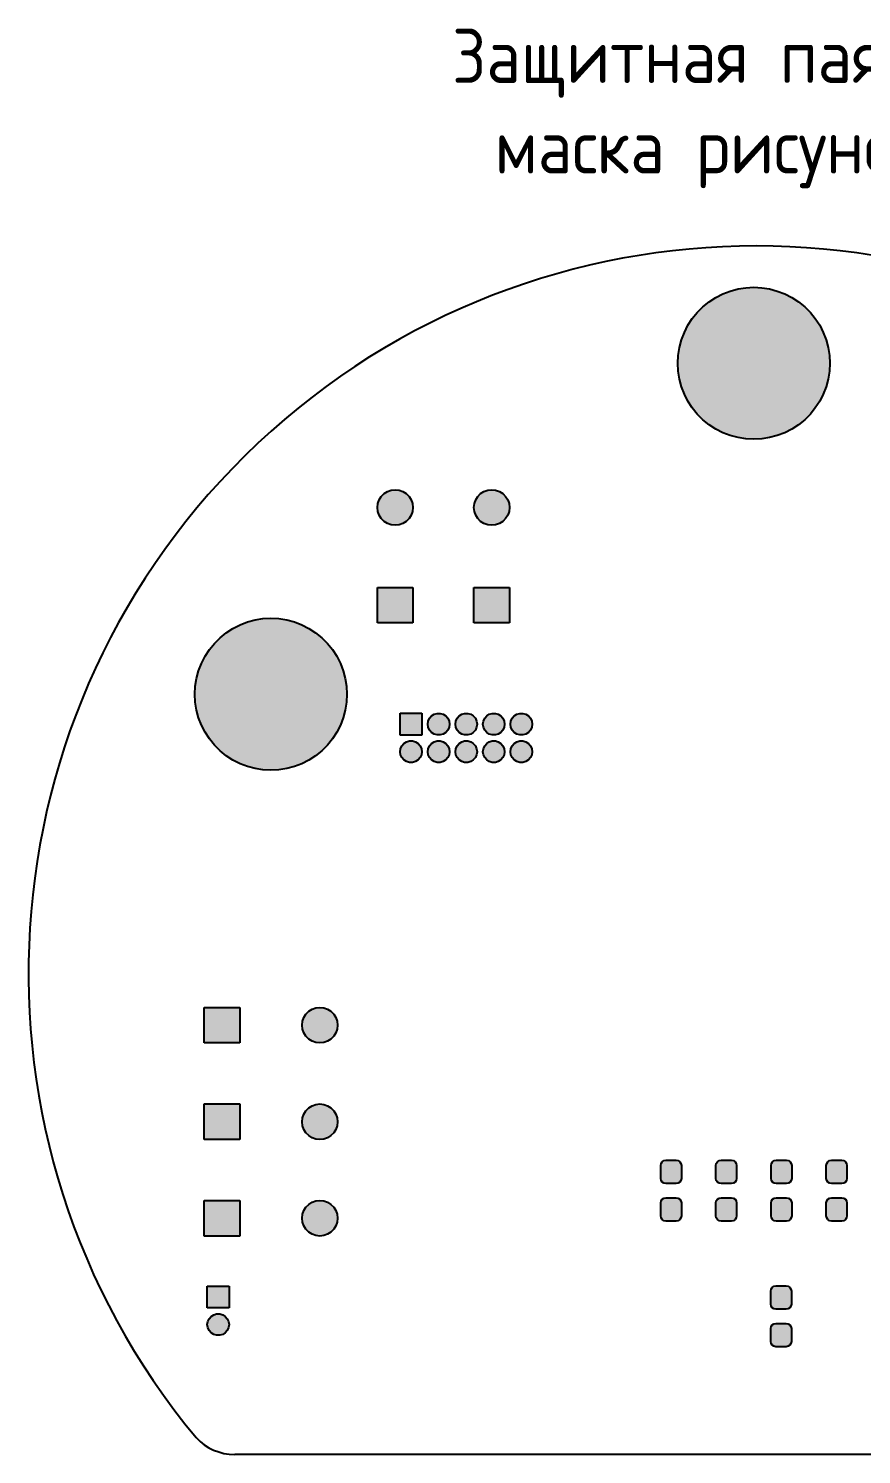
# Model space of a CAD drawing. Header units: inches. Extents: x 10 to 430, y -15 to 282.
# Drawn here: x 244.2 to 282.5, y 52.9 to 118.6 of the extents above; entities that cross this region are included whole.
import ezdxf

# ---------------------------------------------------------------- set-up
doc = ezdxf.new("R2010")
doc.units = ezdxf.units.IN
doc.header["$MEASUREMENT"] = 0
doc.layers.add('BLACK', color=7, linetype='Continuous')
doc.styles.add('СПДС', font='isocpeur.ttf', dxfattribs={"width": 0.9})

msp = doc.modelspace()

# ---------------------------------------------------------------- hatches: boundary and pattern name
h = msp.add_hatch(color=256)
h.dxf.hatch_style = 1
h.paths.add_polyline_path([(253.391, 58.781), (253.411, 58.922), (253.391, 59.063), (253.332, 59.192), (253.239, 59.3), (253.119, 59.377), (252.982, 59.417), (252.84, 59.417), (252.704, 59.377), (252.584, 59.3), (252.491, 59.192), (252.432, 59.063), (252.411, 58.922), (252.432, 58.781), (252.491, 58.652), (252.584, 58.544), (252.704, 58.467), (252.84, 58.427), (252.982, 58.427), (253.119, 58.467), (253.239, 58.544), (253.332, 58.652)])
h.paths.add_polyline_path([(253.411, 60.692), (252.411, 60.692), (252.411, 59.692), (253.411, 59.692)])
h.paths.add_polyline_path([(253.907, 64.635), (252.272, 64.635), (252.272, 63), (253.907, 63)])
h.paths.add_polyline_path([(253.907, 69.08), (252.272, 69.08), (252.272, 67.445), (253.907, 67.445)])
h.paths.add_polyline_path([(253.907, 73.525), (252.272, 73.525), (252.272, 71.89), (253.907, 71.89)])
h.paths.add_polyline_path([(258.387, 72.526), (258.407, 72.708), (258.387, 72.89), (258.326, 73.062), (258.229, 73.217), (258.099, 73.347), (257.944, 73.444), (257.771, 73.505), (257.59, 73.525), (257.408, 73.505), (257.235, 73.444), (257.08, 73.347), (256.95, 73.217), (256.853, 73.062), (256.793, 72.89), (256.772, 72.708), (256.793, 72.526), (256.853, 72.353), (256.95, 72.198), (257.08, 72.069), (257.235, 71.971), (257.408, 71.911), (257.59, 71.89), (257.771, 71.911), (257.944, 71.971), (258.099, 72.069), (258.229, 72.198), (258.326, 72.353)])
h.paths.add_polyline_path([(258.326, 68.617), (258.229, 68.772), (258.099, 68.902), (257.944, 68.999), (257.771, 69.06), (257.59, 69.08), (257.408, 69.06), (257.235, 68.999), (257.08, 68.902), (256.95, 68.772), (256.853, 68.617), (256.793, 68.445), (256.772, 68.263), (256.793, 68.081), (256.853, 67.908), (256.95, 67.753), (257.08, 67.624), (257.235, 67.526), (257.408, 67.466), (257.59, 67.445), (257.771, 67.466), (257.944, 67.526), (258.099, 67.624), (258.229, 67.753), (258.326, 67.908), (258.387, 68.081), (258.407, 68.263), (258.387, 68.445)])
h.paths.add_polyline_path([(258.387, 63.636), (258.407, 63.818), (258.387, 64), (258.326, 64.172), (258.229, 64.327), (258.099, 64.457), (257.944, 64.554), (257.771, 64.615), (257.59, 64.635), (257.408, 64.615), (257.235, 64.554), (257.08, 64.457), (256.95, 64.327), (256.853, 64.172), (256.793, 64), (256.772, 63.818), (256.793, 63.636), (256.853, 63.463), (256.95, 63.308), (257.08, 63.179), (257.235, 63.081), (257.408, 63.021), (257.59, 63), (257.771, 63.021), (257.944, 63.081), (258.099, 63.179), (258.229, 63.308), (258.326, 63.463)])
h.paths.add_polyline_path([(274.23, 66.25), (274.211, 66.341), (274.16, 66.418), (274.083, 66.47), (273.992, 66.488), (273.517, 66.488), (273.426, 66.47), (273.349, 66.418), (273.298, 66.341), (273.28, 66.25), (273.28, 65.65), (273.298, 65.559), (273.349, 65.482), (273.426, 65.431), (273.517, 65.413), (273.992, 65.413), (274.083, 65.431), (274.16, 65.482), (274.211, 65.559), (274.23, 65.65)])
h.paths.add_polyline_path([(274.23, 64.525), (274.211, 64.616), (274.16, 64.693), (274.083, 64.745), (273.992, 64.763), (273.517, 64.763), (273.426, 64.745), (273.349, 64.693), (273.298, 64.616), (273.28, 64.525), (273.28, 63.925), (273.298, 63.834), (273.349, 63.757), (273.426, 63.706), (273.517, 63.688), (273.992, 63.688), (274.083, 63.706), (274.16, 63.757), (274.211, 63.834), (274.23, 63.925)])
h.paths.add_polyline_path([(276.77, 64.525), (276.751, 64.616), (276.7, 64.693), (276.623, 64.745), (276.532, 64.763), (276.057, 64.763), (275.966, 64.745), (275.889, 64.693), (275.838, 64.616), (275.82, 64.525), (275.82, 63.925), (275.838, 63.834), (275.889, 63.757), (275.966, 63.706), (276.057, 63.688), (276.532, 63.688), (276.623, 63.706), (276.7, 63.757), (276.751, 63.834), (276.77, 63.925)])
h.paths.add_polyline_path([(276.77, 66.25), (276.751, 66.341), (276.7, 66.418), (276.623, 66.47), (276.532, 66.488), (276.057, 66.488), (275.966, 66.47), (275.889, 66.418), (275.838, 66.341), (275.82, 66.25), (275.82, 65.65), (275.838, 65.559), (275.889, 65.482), (275.966, 65.431), (276.057, 65.413), (276.532, 65.413), (276.623, 65.431), (276.7, 65.482), (276.751, 65.559), (276.77, 65.65)])
h.paths.add_polyline_path([(279.31, 66.25), (279.291, 66.341), (279.24, 66.418), (279.163, 66.47), (279.072, 66.488), (278.597, 66.488), (278.506, 66.47), (278.429, 66.418), (278.378, 66.341), (278.36, 66.25), (278.36, 65.65), (278.378, 65.559), (278.429, 65.482), (278.506, 65.431), (278.597, 65.413), (279.072, 65.413), (279.163, 65.431), (279.24, 65.482), (279.291, 65.559), (279.31, 65.65)])
h.paths.add_polyline_path([(279.31, 64.525), (279.291, 64.616), (279.24, 64.693), (279.163, 64.745), (279.072, 64.763), (278.597, 64.763), (278.506, 64.745), (278.429, 64.693), (278.378, 64.616), (278.36, 64.525), (278.36, 63.925), (278.378, 63.834), (278.429, 63.757), (278.506, 63.706), (278.597, 63.688), (279.072, 63.688), (279.163, 63.706), (279.24, 63.757), (279.291, 63.834), (279.31, 63.925)])
h.paths.add_polyline_path([(281.85, 64.525), (281.831, 64.616), (281.78, 64.693), (281.703, 64.745), (281.612, 64.763), (281.137, 64.763), (281.046, 64.745), (280.969, 64.693), (280.918, 64.616), (280.9, 64.525), (280.9, 63.925), (280.918, 63.834), (280.969, 63.757), (281.046, 63.706), (281.137, 63.688), (281.612, 63.688), (281.703, 63.706), (281.78, 63.757), (281.831, 63.834), (281.85, 63.925)])
h.paths.add_polyline_path([(281.85, 66.25), (281.831, 66.341), (281.78, 66.418), (281.703, 66.47), (281.612, 66.488), (281.137, 66.488), (281.046, 66.47), (280.969, 66.418), (280.918, 66.341), (280.9, 66.25), (280.9, 65.65), (280.918, 65.559), (280.969, 65.482), (281.046, 65.431), (281.137, 65.413), (281.612, 65.413), (281.703, 65.431), (281.78, 65.482), (281.831, 65.559), (281.85, 65.65)])
h.paths.add_polyline_path([(279.294, 60.465), (279.276, 60.556), (279.225, 60.633), (279.148, 60.685), (279.057, 60.703), (278.582, 60.703), (278.491, 60.685), (278.414, 60.633), (278.362, 60.556), (278.344, 60.465), (278.344, 59.865), (278.362, 59.775), (278.414, 59.698), (278.491, 59.646), (278.582, 59.628), (279.057, 59.628), (279.148, 59.646), (279.225, 59.698), (279.276, 59.775), (279.294, 59.865)])
h.paths.add_polyline_path([(279.294, 58.74), (279.276, 58.831), (279.225, 58.908), (279.148, 58.96), (279.057, 58.978), (278.582, 58.978), (278.491, 58.96), (278.414, 58.908), (278.362, 58.831), (278.344, 58.74), (278.344, 58.14), (278.362, 58.05), (278.414, 57.973), (278.491, 57.921), (278.582, 57.903), (279.057, 57.903), (279.148, 57.921), (279.225, 57.973), (279.276, 58.05), (279.294, 58.14)])
h.paths.add_polyline_path([(289.845, 55.563), (289.826, 55.739), (289.771, 55.908), (289.682, 56.062), (289.563, 56.194), (289.42, 56.299), (289.257, 56.371), (289.083, 56.408), (288.906, 56.408), (288.732, 56.371), (288.57, 56.299), (288.426, 56.194), (288.307, 56.062), (288.218, 55.908), (288.163, 55.739), (288.145, 55.563), (288.163, 55.386), (288.218, 55.217), (288.307, 55.063), (288.426, 54.931), (288.57, 54.827), (288.732, 54.754), (288.906, 54.717), (289.083, 54.717), (289.257, 54.754), (289.42, 54.827), (289.563, 54.931), (289.682, 55.063), (289.771, 55.217), (289.826, 55.386)])
h.paths.add_polyline_path([(292.385, 55.563), (292.366, 55.739), (292.311, 55.908), (292.222, 56.062), (292.103, 56.194), (291.96, 56.299), (291.797, 56.371), (291.623, 56.408), (291.446, 56.408), (291.272, 56.371), (291.11, 56.299), (290.966, 56.194), (290.847, 56.062), (290.758, 55.908), (290.703, 55.739), (290.685, 55.563), (290.703, 55.386), (290.758, 55.217), (290.847, 55.063), (290.966, 54.931), (291.11, 54.827), (291.272, 54.754), (291.446, 54.717), (291.623, 54.717), (291.797, 54.754), (291.96, 54.827), (292.103, 54.931), (292.222, 55.063), (292.311, 55.217), (292.366, 55.386)])
h.paths.add_polyline_path([(294.925, 56.413), (293.225, 56.413), (293.225, 54.713), (294.925, 54.713)])
h.paths.add_polyline_path([(298.337, 63.636), (298.357, 63.818), (298.337, 64), (298.276, 64.172), (298.179, 64.327), (298.049, 64.457), (297.894, 64.554), (297.721, 64.615), (297.54, 64.635), (297.358, 64.615), (297.185, 64.554), (297.03, 64.457), (296.9, 64.327), (296.803, 64.172), (296.743, 64), (296.722, 63.818), (296.743, 63.636), (296.803, 63.463), (296.9, 63.308), (297.03, 63.179), (297.185, 63.081), (297.358, 63.021), (297.54, 63), (297.721, 63.021), (297.894, 63.081), (298.049, 63.179), (298.179, 63.308), (298.276, 63.463)])
h.paths.add_polyline_path([(302.857, 64.635), (301.222, 64.635), (301.222, 63), (302.857, 63)])
h.paths.add_polyline_path([(303.084, 60.692), (302.084, 60.692), (302.084, 59.692), (303.084, 59.692)])
h.paths.add_polyline_path([(303.084, 58.922), (303.064, 59.063), (303.005, 59.192), (302.912, 59.3), (302.792, 59.377), (302.655, 59.417), (302.513, 59.417), (302.377, 59.377), (302.257, 59.3), (302.164, 59.192), (302.105, 59.063), (302.084, 58.922), (302.105, 58.781), (302.164, 58.652), (302.257, 58.544), (302.377, 58.467), (302.513, 58.427), (302.655, 58.427), (302.792, 58.467), (302.912, 58.544), (303.005, 58.652), (303.064, 58.781)])
h.paths.add_polyline_path([(302.857, 69.08), (301.222, 69.08), (301.222, 67.445), (302.857, 67.445)])
h.paths.add_polyline_path([(298.357, 68.263), (298.337, 68.445), (298.276, 68.617), (298.179, 68.772), (298.049, 68.902), (297.894, 68.999), (297.721, 69.06), (297.54, 69.08), (297.358, 69.06), (297.185, 68.999), (297.03, 68.902), (296.9, 68.772), (296.803, 68.617), (296.743, 68.445), (296.722, 68.263), (296.743, 68.081), (296.803, 67.908), (296.9, 67.753), (297.03, 67.624), (297.185, 67.526), (297.358, 67.466), (297.54, 67.445), (297.721, 67.466), (297.894, 67.526), (298.049, 67.624), (298.179, 67.753), (298.276, 67.908), (298.337, 68.081)])
h.paths.add_polyline_path([(298.276, 73.062), (298.179, 73.217), (298.049, 73.347), (297.894, 73.444), (297.721, 73.505), (297.54, 73.525), (297.358, 73.505), (297.185, 73.444), (297.03, 73.347), (296.9, 73.217), (296.803, 73.062), (296.743, 72.89), (296.722, 72.708), (296.743, 72.526), (296.803, 72.353), (296.9, 72.198), (297.03, 72.069), (297.185, 71.971), (297.358, 71.911), (297.54, 71.89), (297.721, 71.911), (297.894, 71.971), (298.049, 72.069), (298.179, 72.198), (298.276, 72.353), (298.337, 72.526), (298.357, 72.708), (298.337, 72.89)])
h.paths.add_polyline_path([(302.857, 73.525), (301.222, 73.525), (301.222, 71.89), (302.857, 71.89)])
h.paths.add_polyline_path([(303.118, 89.029), (302.987, 89.371), (302.821, 89.698), (302.621, 90.005), (302.391, 90.29), (302.131, 90.549), (301.847, 90.779), (301.54, 90.979), (301.213, 91.145), (300.871, 91.276), (300.517, 91.371), (300.155, 91.429), (299.79, 91.448), (299.424, 91.429), (299.062, 91.371), (298.708, 91.276), (298.366, 91.145), (298.04, 90.979), (297.732, 90.779), (297.448, 90.549), (297.189, 90.29), (296.958, 90.005), (296.758, 89.698), (296.592, 89.371), (296.461, 89.029), (296.366, 88.675), (296.309, 88.314), (296.29, 87.948), (296.309, 87.582), (296.366, 87.22), (296.461, 86.866), (296.592, 86.524), (296.758, 86.198), (296.958, 85.89), (297.189, 85.606), (297.448, 85.347), (297.732, 85.116), (298.04, 84.917), (298.366, 84.75), (298.708, 84.619), (299.062, 84.524), (299.424, 84.467), (299.79, 84.448), (300.155, 84.467), (300.517, 84.524), (300.871, 84.619), (301.213, 84.75), (301.54, 84.917), (301.847, 85.116), (302.131, 85.347), (302.391, 85.606), (302.621, 85.89), (302.821, 86.198), (302.987, 86.524), (303.118, 86.866), (303.213, 87.22), (303.27, 87.582), (303.29, 87.948), (303.27, 88.314), (303.213, 88.675)])
h.paths.add_polyline_path([(294.892, 92.865), (293.257, 92.865), (293.257, 91.23), (294.892, 91.23)])
h.paths.add_polyline_path([(290.447, 92.865), (288.812, 92.865), (288.812, 91.23), (290.447, 91.23)])
h.paths.add_polyline_path([(290.427, 96.366), (290.447, 96.548), (290.427, 96.73), (290.366, 96.902), (290.269, 97.057), (290.139, 97.187), (289.984, 97.284), (289.811, 97.345), (289.63, 97.365), (289.448, 97.345), (289.275, 97.284), (289.12, 97.187), (288.99, 97.057), (288.893, 96.902), (288.833, 96.73), (288.812, 96.548), (288.833, 96.366), (288.893, 96.193), (288.99, 96.038), (289.12, 95.909), (289.275, 95.811), (289.448, 95.751), (289.63, 95.73), (289.811, 95.751), (289.984, 95.811), (290.139, 95.909), (290.269, 96.038), (290.366, 96.193)])
h.paths.add_polyline_path([(294.892, 96.548), (294.872, 96.73), (294.811, 96.902), (294.714, 97.057), (294.584, 97.187), (294.429, 97.284), (294.256, 97.345), (294.075, 97.365), (293.893, 97.345), (293.72, 97.284), (293.565, 97.187), (293.435, 97.057), (293.338, 96.902), (293.278, 96.73), (293.257, 96.548), (293.278, 96.366), (293.338, 96.193), (293.435, 96.038), (293.565, 95.909), (293.72, 95.811), (293.893, 95.751), (294.075, 95.73), (294.256, 95.751), (294.429, 95.811), (294.584, 95.909), (294.714, 96.038), (294.811, 96.193), (294.872, 96.366)])
h.paths.add_polyline_path([(280.893, 102.106), (280.988, 102.46), (281.045, 102.822), (281.065, 103.188), (281.045, 103.554), (280.988, 103.915), (280.893, 104.269), (280.762, 104.611), (280.596, 104.938), (280.396, 105.245), (280.166, 105.53), (279.906, 105.789), (279.622, 106.019), (279.315, 106.219), (278.988, 106.385), (278.646, 106.516), (278.292, 106.611), (277.93, 106.669), (277.565, 106.688), (277.199, 106.669), (276.837, 106.611), (276.483, 106.516), (276.141, 106.385), (275.815, 106.219), (275.507, 106.019), (275.223, 105.789), (274.964, 105.53), (274.733, 105.245), (274.533, 104.938), (274.367, 104.611), (274.236, 104.269), (274.141, 103.915), (274.084, 103.554), (274.065, 103.188), (274.084, 102.822), (274.141, 102.46), (274.236, 102.106), (274.367, 101.764), (274.533, 101.438), (274.733, 101.13), (274.964, 100.846), (275.223, 100.587), (275.507, 100.356), (275.815, 100.157), (276.141, 99.99), (276.483, 99.859), (276.837, 99.764), (277.199, 99.707), (277.565, 99.688), (277.93, 99.707), (278.292, 99.764), (278.646, 99.859), (278.988, 99.99), (279.315, 100.157), (279.622, 100.356), (279.906, 100.587), (280.166, 100.846), (280.396, 101.13), (280.596, 101.438), (280.762, 101.764)])
h.paths.add_polyline_path([(266.297, 96.73), (266.236, 96.902), (266.139, 97.057), (266.009, 97.187), (265.854, 97.284), (265.681, 97.345), (265.5, 97.365), (265.318, 97.345), (265.145, 97.284), (264.99, 97.187), (264.86, 97.057), (264.763, 96.902), (264.703, 96.73), (264.682, 96.548), (264.703, 96.366), (264.763, 96.193), (264.86, 96.038), (264.99, 95.909), (265.145, 95.811), (265.318, 95.751), (265.5, 95.73), (265.681, 95.751), (265.854, 95.811), (266.009, 95.909), (266.139, 96.038), (266.236, 96.193), (266.297, 96.366), (266.317, 96.548)])
h.paths.add_polyline_path([(261.852, 96.73), (261.791, 96.902), (261.694, 97.057), (261.564, 97.187), (261.409, 97.284), (261.236, 97.345), (261.055, 97.365), (260.873, 97.345), (260.7, 97.284), (260.545, 97.187), (260.415, 97.057), (260.318, 96.902), (260.258, 96.73), (260.237, 96.548), (260.258, 96.366), (260.318, 96.193), (260.415, 96.038), (260.545, 95.909), (260.7, 95.811), (260.873, 95.751), (261.055, 95.73), (261.236, 95.751), (261.409, 95.811), (261.564, 95.909), (261.694, 96.038), (261.791, 96.193), (261.852, 96.366), (261.872, 96.548)])
h.paths.add_polyline_path([(261.872, 92.865), (260.237, 92.865), (260.237, 91.23), (261.872, 91.23)])
h.paths.add_polyline_path([(266.317, 92.865), (264.682, 92.865), (264.682, 91.23), (266.317, 91.23)])
h.paths.add_polyline_path([(258.84, 87.948), (258.82, 88.314), (258.763, 88.675), (258.668, 89.029), (258.537, 89.371), (258.371, 89.698), (258.171, 90.005), (257.941, 90.29), (257.681, 90.549), (257.397, 90.779), (257.09, 90.979), (256.763, 91.145), (256.421, 91.276), (256.067, 91.371), (255.705, 91.429), (255.34, 91.448), (254.974, 91.429), (254.612, 91.371), (254.258, 91.276), (253.916, 91.145), (253.59, 90.979), (253.282, 90.779), (252.998, 90.549), (252.739, 90.29), (252.508, 90.005), (252.308, 89.698), (252.142, 89.371), (252.011, 89.029), (251.916, 88.675), (251.859, 88.314), (251.84, 87.948), (251.859, 87.582), (251.916, 87.22), (252.011, 86.866), (252.142, 86.524), (252.308, 86.198), (252.508, 85.89), (252.739, 85.606), (252.998, 85.347), (253.282, 85.116), (253.59, 84.917), (253.916, 84.75), (254.258, 84.619), (254.612, 84.524), (254.974, 84.467), (255.34, 84.448), (255.705, 84.467), (256.067, 84.524), (256.421, 84.619), (256.763, 84.75), (257.09, 84.917), (257.397, 85.116), (257.681, 85.347), (257.941, 85.606), (258.171, 85.89), (258.371, 86.198), (258.537, 86.524), (258.668, 86.866), (258.763, 87.22), (258.82, 87.582)])
h.paths.add_polyline_path([(262.287, 87.071), (261.287, 87.071), (261.287, 86.071), (262.287, 86.071)])
h.paths.add_polyline_path([(263.557, 86.571), (263.537, 86.712), (263.478, 86.841), (263.385, 86.949), (263.265, 87.026), (263.128, 87.066), (262.986, 87.066), (262.85, 87.026), (262.73, 86.949), (262.637, 86.841), (262.578, 86.712), (262.557, 86.571), (262.578, 86.43), (262.637, 86.301), (262.73, 86.193), (262.85, 86.116), (262.986, 86.076), (263.128, 86.076), (263.265, 86.116), (263.385, 86.193), (263.478, 86.301), (263.537, 86.43)])
h.paths.add_polyline_path([(264.807, 86.712), (264.748, 86.841), (264.655, 86.949), (264.535, 87.026), (264.398, 87.066), (264.256, 87.066), (264.12, 87.026), (264, 86.949), (263.907, 86.841), (263.848, 86.712), (263.827, 86.571), (263.848, 86.43), (263.907, 86.301), (264, 86.193), (264.12, 86.116), (264.256, 86.076), (264.398, 86.076), (264.535, 86.116), (264.655, 86.193), (264.748, 86.301), (264.807, 86.43), (264.827, 86.571)])
h.paths.add_polyline_path([(266.097, 86.571), (266.077, 86.712), (266.018, 86.841), (265.925, 86.949), (265.805, 87.026), (265.668, 87.066), (265.526, 87.066), (265.39, 87.026), (265.27, 86.949), (265.177, 86.841), (265.118, 86.712), (265.097, 86.571), (265.118, 86.43), (265.177, 86.301), (265.27, 86.193), (265.39, 86.116), (265.526, 86.076), (265.668, 86.076), (265.805, 86.116), (265.925, 86.193), (266.018, 86.301), (266.077, 86.43)])
h.paths.add_polyline_path([(267.367, 86.571), (267.347, 86.712), (267.288, 86.841), (267.195, 86.949), (267.075, 87.026), (266.938, 87.066), (266.796, 87.066), (266.66, 87.026), (266.54, 86.949), (266.447, 86.841), (266.388, 86.712), (266.367, 86.571), (266.388, 86.43), (266.447, 86.301), (266.54, 86.193), (266.66, 86.116), (266.796, 86.076), (266.938, 86.076), (267.075, 86.116), (267.195, 86.193), (267.288, 86.301), (267.347, 86.43)])
h.paths.add_polyline_path([(267.288, 85.571), (267.195, 85.679), (267.075, 85.756), (266.938, 85.796), (266.796, 85.796), (266.66, 85.756), (266.54, 85.679), (266.447, 85.571), (266.388, 85.442), (266.367, 85.301), (266.388, 85.16), (266.447, 85.031), (266.54, 84.923), (266.66, 84.846), (266.796, 84.806), (266.938, 84.806), (267.075, 84.846), (267.195, 84.923), (267.288, 85.031), (267.347, 85.16), (267.367, 85.301), (267.347, 85.442)])
h.paths.add_polyline_path([(266.077, 85.442), (266.018, 85.571), (265.925, 85.679), (265.805, 85.756), (265.668, 85.796), (265.526, 85.796), (265.39, 85.756), (265.27, 85.679), (265.177, 85.571), (265.118, 85.442), (265.097, 85.301), (265.118, 85.16), (265.177, 85.031), (265.27, 84.923), (265.39, 84.846), (265.526, 84.806), (265.668, 84.806), (265.805, 84.846), (265.925, 84.923), (266.018, 85.031), (266.077, 85.16), (266.097, 85.301)])
h.paths.add_polyline_path([(264.827, 85.301), (264.807, 85.442), (264.748, 85.571), (264.655, 85.679), (264.535, 85.756), (264.398, 85.796), (264.256, 85.796), (264.12, 85.756), (264, 85.679), (263.907, 85.571), (263.848, 85.442), (263.827, 85.301), (263.848, 85.16), (263.907, 85.031), (264, 84.923), (264.12, 84.846), (264.256, 84.806), (264.398, 84.806), (264.535, 84.846), (264.655, 84.923), (264.748, 85.031), (264.807, 85.16)])
h.paths.add_polyline_path([(263.537, 85.442), (263.478, 85.571), (263.385, 85.679), (263.265, 85.756), (263.128, 85.796), (262.986, 85.796), (262.85, 85.756), (262.73, 85.679), (262.637, 85.571), (262.578, 85.442), (262.557, 85.301), (262.578, 85.16), (262.637, 85.031), (262.73, 84.923), (262.85, 84.846), (262.986, 84.806), (263.128, 84.806), (263.265, 84.846), (263.385, 84.923), (263.478, 85.031), (263.537, 85.16), (263.557, 85.301)])
h.paths.add_polyline_path([(262.287, 85.301), (262.267, 85.442), (262.208, 85.571), (262.115, 85.679), (261.995, 85.756), (261.858, 85.796), (261.716, 85.796), (261.58, 85.756), (261.46, 85.679), (261.367, 85.571), (261.308, 85.442), (261.287, 85.301), (261.308, 85.16), (261.367, 85.031), (261.46, 84.923), (261.58, 84.846), (261.716, 84.806), (261.858, 84.806), (261.995, 84.846), (262.115, 84.923), (262.208, 85.031), (262.267, 85.16)])

# ---------------------------------------------------------------- linework, layer by layer
at = {"layer": 'BLACK', "linetype": 'Continuous'}
for p, q in [((275.815, 106.219), (276.141, 106.385)), ((276.141, 106.385), (276.483, 106.516)), ((276.483, 106.516), (276.837, 106.611)), ((276.837, 106.611), (277.199, 106.669)), ((277.199, 106.669), (277.565, 106.688)), ((277.565, 106.688), (277.93, 106.669)), ((277.93, 106.669), (278.292, 106.611)), ((278.292, 106.611), (278.646, 106.516)), ((278.646, 106.516), (278.988, 106.385)), ((278.988, 106.385), (279.315, 106.219)), ((274.964, 105.53), (275.223, 105.789)), ((275.223, 105.789), (275.507, 106.019)), ((275.507, 106.019), (275.815, 106.219)), ((279.315, 106.219), (279.622, 106.019)), ((279.622, 106.019), (279.906, 105.789)), ((279.906, 105.789), (280.166, 105.53)), ((274.533, 104.938), (274.733, 105.245)), ((274.733, 105.245), (274.964, 105.53)), ((280.166, 105.53), (280.396, 105.245)), ((280.396, 105.245), (280.596, 104.938)), ((274.236, 104.269), (274.367, 104.611)), ((274.367, 104.611), (274.533, 104.938)), ((280.596, 104.938), (280.762, 104.611)), ((280.762, 104.611), (280.893, 104.269)), ((274.084, 103.554), (274.141, 103.915)), ((274.141, 103.915), (274.236, 104.269)), ((280.893, 104.269), (280.988, 103.915)), ((280.988, 103.915), (281.045, 103.554)), ((274.065, 103.188), (274.084, 103.554)), ((274.084, 102.822), (274.065, 103.188)), ((281.045, 103.554), (281.065, 103.188)), ((281.065, 103.188), (281.045, 102.822)), ((274.141, 102.46), (274.084, 102.822)), ((274.236, 102.106), (274.141, 102.46)), ((280.988, 102.46), (280.893, 102.106)), ((281.045, 102.822), (280.988, 102.46)), ((274.367, 101.764), (274.236, 102.106)), ((280.893, 102.106), (280.762, 101.764)), ((274.533, 101.438), (274.367, 101.764)), ((274.733, 101.13), (274.533, 101.438)), ((274.964, 100.846), (274.733, 101.13)), ((280.396, 101.13), (280.166, 100.846)), ((280.596, 101.438), (280.396, 101.13)), ((280.762, 101.764), (280.596, 101.438)), ((275.223, 100.587), (274.964, 100.846)), ((275.507, 100.356), (275.223, 100.587)), ((279.906, 100.587), (279.622, 100.356)), ((280.166, 100.846), (279.906, 100.587)), ((275.815, 100.157), (275.507, 100.356)), ((276.141, 99.99), (275.815, 100.157)), ((276.483, 99.859), (276.141, 99.99)), ((276.837, 99.764), (276.483, 99.859)), ((278.646, 99.859), (278.292, 99.764)), ((278.988, 99.99), (278.646, 99.859)), ((279.315, 100.157), (278.988, 99.99)), ((279.622, 100.356), (279.315, 100.157)), ((277.199, 99.707), (276.837, 99.764)), ((277.565, 99.688), (277.199, 99.707)), ((277.93, 99.707), (277.565, 99.688)), ((278.292, 99.764), (277.93, 99.707)), ((260.415, 97.057), (260.545, 97.187)), ((260.545, 97.187), (260.7, 97.284)), ((260.7, 97.284), (260.873, 97.345)), ((260.873, 97.345), (261.055, 97.365)), ((261.055, 97.365), (261.236, 97.345)), ((261.236, 97.345), (261.409, 97.284)), ((261.409, 97.284), (261.564, 97.187)), ((261.564, 97.187), (261.694, 97.057)), ((264.86, 97.057), (264.99, 97.187)), ((264.99, 97.187), (265.145, 97.284)), ((265.145, 97.284), (265.318, 97.345)), ((265.318, 97.345), (265.5, 97.365)), ((265.5, 97.365), (265.681, 97.345)), ((265.681, 97.345), (265.854, 97.284)), ((265.854, 97.284), (266.009, 97.187)), ((266.009, 97.187), (266.139, 97.057)), ((260.237, 96.548), (260.258, 96.73)), ((260.258, 96.366), (260.237, 96.548)), ((260.258, 96.73), (260.318, 96.902)), ((260.318, 96.902), (260.415, 97.057)), ((261.694, 97.057), (261.791, 96.902)), ((261.791, 96.902), (261.852, 96.73)), ((261.852, 96.73), (261.872, 96.548)), ((261.872, 96.548), (261.852, 96.366)), ((264.682, 96.548), (264.703, 96.73)), ((264.703, 96.366), (264.682, 96.548)), ((264.703, 96.73), (264.763, 96.902)), ((264.763, 96.902), (264.86, 97.057)), ((266.139, 97.057), (266.236, 96.902)), ((266.236, 96.902), (266.297, 96.73)), ((266.297, 96.73), (266.317, 96.548)), ((266.317, 96.548), (266.297, 96.366)), ((260.318, 96.193), (260.258, 96.366)), ((260.415, 96.038), (260.318, 96.193)), ((260.545, 95.909), (260.415, 96.038)), ((260.7, 95.811), (260.545, 95.909)), ((261.564, 95.909), (261.409, 95.811)), ((261.694, 96.038), (261.564, 95.909)), ((261.791, 96.193), (261.694, 96.038)), ((261.852, 96.366), (261.791, 96.193)), ((264.763, 96.193), (264.703, 96.366)), ((264.86, 96.038), (264.763, 96.193)), ((264.99, 95.909), (264.86, 96.038)), ((265.145, 95.811), (264.99, 95.909)), ((266.009, 95.909), (265.854, 95.811)), ((266.139, 96.038), (266.009, 95.909)), ((266.236, 96.193), (266.139, 96.038)), ((266.297, 96.366), (266.236, 96.193)), ((260.873, 95.751), (260.7, 95.811)), ((261.055, 95.73), (260.873, 95.751)), ((261.236, 95.751), (261.055, 95.73)), ((261.409, 95.811), (261.236, 95.751)), ((265.318, 95.751), (265.145, 95.811)), ((265.5, 95.73), (265.318, 95.751)), ((265.681, 95.751), (265.5, 95.73)), ((265.854, 95.811), (265.681, 95.751)), ((260.237, 91.23), (260.237, 92.865)), ((260.237, 92.865), (261.872, 92.865)), ((261.872, 92.865), (261.872, 91.23)), ((264.682, 91.23), (264.682, 92.865)), ((264.682, 92.865), (266.317, 92.865)), ((266.317, 92.865), (266.317, 91.23)), ((253.916, 91.145), (254.258, 91.276)), ((254.258, 91.276), (254.612, 91.371)), ((254.612, 91.371), (254.974, 91.429)), ((254.974, 91.429), (255.34, 91.448)), ((255.34, 91.448), (255.705, 91.429)), ((255.705, 91.429), (256.067, 91.371)), ((256.067, 91.371), (256.421, 91.276)), ((256.421, 91.276), (256.763, 91.145)), ((252.998, 90.549), (253.282, 90.779)), ((253.282, 90.779), (253.59, 90.979)), ((253.59, 90.979), (253.916, 91.145)), ((256.763, 91.145), (257.09, 90.979)), ((257.09, 90.979), (257.397, 90.779)), ((257.397, 90.779), (257.681, 90.549)), ((261.872, 91.23), (260.237, 91.23)), ((266.317, 91.23), (264.682, 91.23)), ((252.308, 89.698), (252.508, 90.005)), ((252.508, 90.005), (252.739, 90.29)), ((252.739, 90.29), (252.998, 90.549)), ((257.681, 90.549), (257.941, 90.29)), ((257.941, 90.29), (258.171, 90.005)), ((258.171, 90.005), (258.371, 89.698)), ((252.011, 89.029), (252.142, 89.371)), ((252.142, 89.371), (252.308, 89.698)), ((258.371, 89.698), (258.537, 89.371)), ((258.537, 89.371), (258.668, 89.029)), ((251.859, 88.314), (251.916, 88.675)), ((251.916, 88.675), (252.011, 89.029)), ((258.668, 89.029), (258.763, 88.675)), ((258.763, 88.675), (258.82, 88.314)), ((251.84, 87.948), (251.859, 88.314)), ((258.82, 88.314), (258.84, 87.948)), ((251.859, 87.582), (251.84, 87.948)), ((251.916, 87.22), (251.859, 87.582)), ((258.82, 87.582), (258.763, 87.22)), ((258.84, 87.948), (258.82, 87.582)), ((252.011, 86.866), (251.916, 87.22)), ((252.142, 86.524), (252.011, 86.866)), ((258.668, 86.866), (258.537, 86.524)), ((258.763, 87.22), (258.668, 86.866)), ((261.287, 86.071), (261.287, 87.071)), ((261.287, 87.071), (262.287, 87.071)), ((262.287, 87.071), (262.287, 86.071)), ((262.557, 86.571), (262.578, 86.712)), ((262.578, 86.712), (262.637, 86.841)), ((262.637, 86.841), (262.73, 86.949)), ((262.73, 86.949), (262.85, 87.026)), ((262.85, 87.026), (262.986, 87.066)), ((262.986, 87.066), (263.128, 87.066)), ((263.128, 87.066), (263.265, 87.026)), ((263.265, 87.026), (263.385, 86.949)), ((263.385, 86.949), (263.478, 86.841)), ((263.478, 86.841), (263.537, 86.712)), ((263.537, 86.712), (263.557, 86.571)), ((263.827, 86.571), (263.848, 86.712)), ((263.848, 86.712), (263.907, 86.841)), ((263.907, 86.841), (264, 86.949)), ((264, 86.949), (264.12, 87.026)), ((264.12, 87.026), (264.256, 87.066)), ((264.256, 87.066), (264.398, 87.066)), ((264.398, 87.066), (264.535, 87.026)), ((264.535, 87.026), (264.655, 86.949)), ((264.655, 86.949), (264.748, 86.841)), ((264.748, 86.841), (264.807, 86.712)), ((264.807, 86.712), (264.827, 86.571)), ((265.097, 86.571), (265.118, 86.712)), ((265.118, 86.712), (265.177, 86.841)), ((265.177, 86.841), (265.27, 86.949)), ((265.27, 86.949), (265.39, 87.026)), ((265.39, 87.026), (265.526, 87.066)), ((265.526, 87.066), (265.668, 87.066)), ((265.668, 87.066), (265.805, 87.026)), ((265.805, 87.026), (265.925, 86.949)), ((265.925, 86.949), (266.018, 86.841)), ((266.018, 86.841), (266.077, 86.712)), ((266.077, 86.712), (266.097, 86.571)), ((266.367, 86.571), (266.388, 86.712)), ((266.388, 86.712), (266.447, 86.841)), ((266.447, 86.841), (266.54, 86.949)), ((266.54, 86.949), (266.66, 87.026)), ((266.66, 87.026), (266.796, 87.066)), ((266.796, 87.066), (266.938, 87.066)), ((266.938, 87.066), (267.075, 87.026)), ((267.075, 87.026), (267.195, 86.949)), ((267.195, 86.949), (267.288, 86.841)), ((267.288, 86.841), (267.347, 86.712)), ((267.347, 86.712), (267.367, 86.571)), ((252.308, 86.198), (252.142, 86.524)), ((252.508, 85.89), (252.308, 86.198)), ((258.371, 86.198), (258.171, 85.89)), ((258.537, 86.524), (258.371, 86.198)), ((262.287, 86.071), (261.287, 86.071)), ((262.578, 86.43), (262.557, 86.571)), ((262.637, 86.301), (262.578, 86.43)), ((262.73, 86.193), (262.637, 86.301)), ((262.85, 86.116), (262.73, 86.193)), ((262.986, 86.076), (262.85, 86.116)), ((263.128, 86.076), (262.986, 86.076)), ((263.265, 86.116), (263.128, 86.076)), ((263.385, 86.193), (263.265, 86.116)), ((263.478, 86.301), (263.385, 86.193)), ((263.537, 86.43), (263.478, 86.301)), ((263.557, 86.571), (263.537, 86.43)), ((263.848, 86.43), (263.827, 86.571)), ((263.907, 86.301), (263.848, 86.43)), ((264, 86.193), (263.907, 86.301)), ((264.12, 86.116), (264, 86.193)), ((264.256, 86.076), (264.12, 86.116)), ((264.398, 86.076), (264.256, 86.076)), ((264.535, 86.116), (264.398, 86.076)), ((264.655, 86.193), (264.535, 86.116)), ((264.748, 86.301), (264.655, 86.193)), ((264.807, 86.43), (264.748, 86.301)), ((264.827, 86.571), (264.807, 86.43)), ((265.118, 86.43), (265.097, 86.571)), ((265.177, 86.301), (265.118, 86.43)), ((265.27, 86.193), (265.177, 86.301)), ((265.39, 86.116), (265.27, 86.193)), ((265.526, 86.076), (265.39, 86.116)), ((265.668, 86.076), (265.526, 86.076)), ((265.805, 86.116), (265.668, 86.076)), ((265.925, 86.193), (265.805, 86.116)), ((266.018, 86.301), (265.925, 86.193)), ((266.077, 86.43), (266.018, 86.301)), ((266.097, 86.571), (266.077, 86.43)), ((266.388, 86.43), (266.367, 86.571)), ((266.447, 86.301), (266.388, 86.43)), ((266.54, 86.193), (266.447, 86.301)), ((266.66, 86.116), (266.54, 86.193)), ((266.796, 86.076), (266.66, 86.116)), ((266.938, 86.076), (266.796, 86.076)), ((267.075, 86.116), (266.938, 86.076)), ((267.195, 86.193), (267.075, 86.116)), ((267.288, 86.301), (267.195, 86.193)), ((267.347, 86.43), (267.288, 86.301)), ((267.367, 86.571), (267.347, 86.43)), ((252.739, 85.606), (252.508, 85.89)), ((252.998, 85.347), (252.739, 85.606)), ((257.941, 85.606), (257.681, 85.347)), ((258.171, 85.89), (257.941, 85.606)), ((261.287, 85.301), (261.308, 85.442)), ((261.308, 85.442), (261.367, 85.571)), ((261.367, 85.571), (261.46, 85.679)), ((261.46, 85.679), (261.58, 85.756)), ((261.58, 85.756), (261.716, 85.796)), ((261.716, 85.796), (261.858, 85.796)), ((261.858, 85.796), (261.995, 85.756)), ((261.995, 85.756), (262.115, 85.679)), ((262.115, 85.679), (262.208, 85.571)), ((262.208, 85.571), (262.267, 85.442)), ((262.267, 85.442), (262.287, 85.301)), ((262.557, 85.301), (262.578, 85.442)), ((262.578, 85.442), (262.637, 85.571)), ((262.637, 85.571), (262.73, 85.679)), ((262.73, 85.679), (262.85, 85.756)), ((262.85, 85.756), (262.986, 85.796)), ((262.986, 85.796), (263.128, 85.796)), ((263.128, 85.796), (263.265, 85.756)), ((263.265, 85.756), (263.385, 85.679)), ((263.385, 85.679), (263.478, 85.571)), ((263.478, 85.571), (263.537, 85.442)), ((263.537, 85.442), (263.557, 85.301)), ((263.827, 85.301), (263.848, 85.442)), ((263.848, 85.442), (263.907, 85.571)), ((263.907, 85.571), (264, 85.679)), ((264, 85.679), (264.12, 85.756)), ((264.12, 85.756), (264.256, 85.796)), ((264.256, 85.796), (264.398, 85.796)), ((264.398, 85.796), (264.535, 85.756)), ((264.535, 85.756), (264.655, 85.679)), ((264.655, 85.679), (264.748, 85.571)), ((264.748, 85.571), (264.807, 85.442)), ((264.807, 85.442), (264.827, 85.301)), ((265.097, 85.301), (265.118, 85.442)), ((265.118, 85.442), (265.177, 85.571)), ((265.177, 85.571), (265.27, 85.679)), ((265.27, 85.679), (265.39, 85.756)), ((265.39, 85.756), (265.526, 85.796)), ((265.526, 85.796), (265.668, 85.796)), ((265.668, 85.796), (265.805, 85.756)), ((265.805, 85.756), (265.925, 85.679)), ((265.925, 85.679), (266.018, 85.571)), ((266.018, 85.571), (266.077, 85.442)), ((266.077, 85.442), (266.097, 85.301)), ((266.367, 85.301), (266.388, 85.442)), ((266.388, 85.442), (266.447, 85.571)), ((266.447, 85.571), (266.54, 85.679)), ((266.54, 85.679), (266.66, 85.756)), ((266.66, 85.756), (266.796, 85.796)), ((266.796, 85.796), (266.938, 85.796)), ((266.938, 85.796), (267.075, 85.756)), ((267.075, 85.756), (267.195, 85.679)), ((267.195, 85.679), (267.288, 85.571)), ((267.288, 85.571), (267.347, 85.442)), ((267.347, 85.442), (267.367, 85.301)), ((253.282, 85.116), (252.998, 85.347)), ((253.59, 84.917), (253.282, 85.116)), ((253.916, 84.75), (253.59, 84.917)), ((254.258, 84.619), (253.916, 84.75)), ((256.763, 84.75), (256.421, 84.619)), ((257.09, 84.917), (256.763, 84.75)), ((257.397, 85.116), (257.09, 84.917)), ((257.681, 85.347), (257.397, 85.116)), ((261.308, 85.16), (261.287, 85.301)), ((261.367, 85.031), (261.308, 85.16)), ((261.46, 84.923), (261.367, 85.031)), ((261.58, 84.846), (261.46, 84.923)), ((261.716, 84.806), (261.58, 84.846)), ((261.858, 84.806), (261.716, 84.806)), ((261.995, 84.846), (261.858, 84.806)), ((262.115, 84.923), (261.995, 84.846)), ((262.208, 85.031), (262.115, 84.923)), ((262.267, 85.16), (262.208, 85.031)), ((262.287, 85.301), (262.267, 85.16)), ((262.578, 85.16), (262.557, 85.301)), ((262.637, 85.031), (262.578, 85.16)), ((262.73, 84.923), (262.637, 85.031)), ((262.85, 84.846), (262.73, 84.923)), ((262.986, 84.806), (262.85, 84.846)), ((263.128, 84.806), (262.986, 84.806)), ((263.265, 84.846), (263.128, 84.806)), ((263.385, 84.923), (263.265, 84.846)), ((263.478, 85.031), (263.385, 84.923)), ((263.537, 85.16), (263.478, 85.031)), ((263.557, 85.301), (263.537, 85.16)), ((263.848, 85.16), (263.827, 85.301)), ((263.907, 85.031), (263.848, 85.16)), ((264, 84.923), (263.907, 85.031)), ((264.12, 84.846), (264, 84.923)), ((264.256, 84.806), (264.12, 84.846)), ((264.398, 84.806), (264.256, 84.806)), ((264.535, 84.846), (264.398, 84.806)), ((264.655, 84.923), (264.535, 84.846)), ((264.748, 85.031), (264.655, 84.923)), ((264.807, 85.16), (264.748, 85.031)), ((264.827, 85.301), (264.807, 85.16)), ((265.118, 85.16), (265.097, 85.301)), ((265.177, 85.031), (265.118, 85.16)), ((265.27, 84.923), (265.177, 85.031)), ((265.39, 84.846), (265.27, 84.923)), ((265.526, 84.806), (265.39, 84.846)), ((265.668, 84.806), (265.526, 84.806)), ((265.805, 84.846), (265.668, 84.806)), ((265.925, 84.923), (265.805, 84.846)), ((266.018, 85.031), (265.925, 84.923)), ((266.077, 85.16), (266.018, 85.031)), ((266.097, 85.301), (266.077, 85.16)), ((266.388, 85.16), (266.367, 85.301)), ((266.447, 85.031), (266.388, 85.16)), ((266.54, 84.923), (266.447, 85.031)), ((266.66, 84.846), (266.54, 84.923)), ((266.796, 84.806), (266.66, 84.846)), ((266.938, 84.806), (266.796, 84.806)), ((267.075, 84.846), (266.938, 84.806)), ((267.195, 84.923), (267.075, 84.846)), ((267.288, 85.031), (267.195, 84.923)), ((267.347, 85.16), (267.288, 85.031)), ((267.367, 85.301), (267.347, 85.16)), ((254.612, 84.524), (254.258, 84.619)), ((254.974, 84.467), (254.612, 84.524)), ((255.34, 84.448), (254.974, 84.467)), ((255.705, 84.467), (255.34, 84.448)), ((256.067, 84.524), (255.705, 84.467)), ((256.421, 84.619), (256.067, 84.524)), ((252.272, 71.89), (252.272, 73.525)), ((252.272, 73.525), (253.907, 73.525)), ((253.907, 73.525), (253.907, 71.89)), ((256.772, 72.708), (256.793, 72.89)), ((256.793, 72.89), (256.853, 73.062)), ((256.853, 73.062), (256.95, 73.217)), ((256.95, 73.217), (257.08, 73.347)), ((257.08, 73.347), (257.235, 73.444)), ((257.235, 73.444), (257.408, 73.505)), ((257.408, 73.505), (257.59, 73.525)), ((257.59, 73.525), (257.771, 73.505)), ((257.771, 73.505), (257.944, 73.444)), ((257.944, 73.444), (258.099, 73.347)), ((258.099, 73.347), (258.229, 73.217)), ((258.229, 73.217), (258.326, 73.062)), ((258.326, 73.062), (258.387, 72.89)), ((258.387, 72.89), (258.407, 72.708)), ((256.793, 72.526), (256.772, 72.708)), ((256.853, 72.353), (256.793, 72.526)), ((256.95, 72.198), (256.853, 72.353)), ((258.326, 72.353), (258.229, 72.198)), ((258.387, 72.526), (258.326, 72.353)), ((258.407, 72.708), (258.387, 72.526)), ((253.907, 71.89), (252.272, 71.89)), ((257.08, 72.069), (256.95, 72.198)), ((257.235, 71.971), (257.08, 72.069)), ((257.408, 71.911), (257.235, 71.971)), ((257.59, 71.89), (257.408, 71.911)), ((257.771, 71.911), (257.59, 71.89)), ((257.944, 71.971), (257.771, 71.911)), ((258.099, 72.069), (257.944, 71.971)), ((258.229, 72.198), (258.099, 72.069)), ((252.272, 67.445), (252.272, 69.08)), ((252.272, 69.08), (253.907, 69.08)), ((253.907, 69.08), (253.907, 67.445)), ((257.08, 68.902), (257.235, 68.999)), ((257.235, 68.999), (257.408, 69.06)), ((257.408, 69.06), (257.59, 69.08)), ((257.59, 69.08), (257.771, 69.06)), ((257.771, 69.06), (257.944, 68.999)), ((257.944, 68.999), (258.099, 68.902)), ((256.772, 68.263), (256.793, 68.445)), ((256.793, 68.445), (256.853, 68.617)), ((256.853, 68.617), (256.95, 68.772)), ((256.95, 68.772), (257.08, 68.902)), ((258.099, 68.902), (258.229, 68.772)), ((258.229, 68.772), (258.326, 68.617)), ((258.326, 68.617), (258.387, 68.445)), ((258.387, 68.445), (258.407, 68.263)), ((256.793, 68.081), (256.772, 68.263)), ((256.853, 67.908), (256.793, 68.081)), ((256.95, 67.753), (256.853, 67.908)), ((257.08, 67.624), (256.95, 67.753)), ((258.229, 67.753), (258.099, 67.624)), ((258.326, 67.908), (258.229, 67.753)), ((258.387, 68.081), (258.326, 67.908)), ((258.407, 68.263), (258.387, 68.081)), ((253.907, 67.445), (252.272, 67.445)), ((257.235, 67.526), (257.08, 67.624)), ((257.408, 67.466), (257.235, 67.526)), ((257.59, 67.445), (257.408, 67.466)), ((257.771, 67.466), (257.59, 67.445)), ((257.944, 67.526), (257.771, 67.466)), ((258.099, 67.624), (257.944, 67.526)), ((273.28, 66.25), (273.298, 66.341)), ((273.298, 66.341), (273.349, 66.418)), ((273.349, 66.418), (273.426, 66.47)), ((273.426, 66.47), (273.517, 66.488)), ((273.517, 66.488), (273.992, 66.488)), ((273.992, 66.488), (274.083, 66.47)), ((274.083, 66.47), (274.16, 66.418)), ((274.16, 66.418), (274.211, 66.341)), ((274.211, 66.341), (274.23, 66.25)), ((275.82, 66.25), (275.838, 66.341)), ((275.838, 66.341), (275.889, 66.418)), ((275.889, 66.418), (275.966, 66.47)), ((275.966, 66.47), (276.057, 66.488)), ((276.057, 66.488), (276.532, 66.488)), ((276.532, 66.488), (276.623, 66.47)), ((276.623, 66.47), (276.7, 66.418)), ((276.7, 66.418), (276.751, 66.341)), ((276.751, 66.341), (276.77, 66.25)), ((278.36, 66.25), (278.378, 66.341)), ((278.378, 66.341), (278.429, 66.418)), ((278.429, 66.418), (278.506, 66.47)), ((278.506, 66.47), (278.597, 66.488)), ((278.597, 66.488), (279.072, 66.488)), ((279.072, 66.488), (279.163, 66.47)), ((279.163, 66.47), (279.24, 66.418)), ((279.24, 66.418), (279.291, 66.341)), ((279.291, 66.341), (279.31, 66.25)), ((280.9, 66.25), (280.918, 66.341)), ((280.918, 66.341), (280.969, 66.418)), ((280.969, 66.418), (281.046, 66.47)), ((281.046, 66.47), (281.137, 66.488)), ((281.137, 66.488), (281.612, 66.488)), ((281.612, 66.488), (281.703, 66.47)), ((281.703, 66.47), (281.78, 66.418)), ((281.78, 66.418), (281.831, 66.341)), ((281.831, 66.341), (281.85, 66.25)), ((273.28, 65.65), (273.28, 66.25)), ((274.23, 66.25), (274.23, 65.65)), ((275.82, 65.65), (275.82, 66.25)), ((276.77, 66.25), (276.77, 65.65)), ((278.36, 65.65), (278.36, 66.25)), ((279.31, 66.25), (279.31, 65.65)), ((280.9, 65.65), (280.9, 66.25)), ((281.85, 66.25), (281.85, 65.65)), ((273.298, 65.559), (273.28, 65.65)), ((273.349, 65.482), (273.298, 65.559)), ((273.426, 65.431), (273.349, 65.482)), ((273.517, 65.413), (273.426, 65.431)), ((273.992, 65.413), (273.517, 65.413)), ((274.083, 65.431), (273.992, 65.413)), ((274.16, 65.482), (274.083, 65.431)), ((274.211, 65.559), (274.16, 65.482)), ((274.23, 65.65), (274.211, 65.559)), ((275.838, 65.559), (275.82, 65.65)), ((275.889, 65.482), (275.838, 65.559)), ((275.966, 65.431), (275.889, 65.482)), ((276.057, 65.413), (275.966, 65.431)), ((276.532, 65.413), (276.057, 65.413)), ((276.623, 65.431), (276.532, 65.413)), ((276.7, 65.482), (276.623, 65.431)), ((276.751, 65.559), (276.7, 65.482)), ((276.77, 65.65), (276.751, 65.559)), ((278.378, 65.559), (278.36, 65.65)), ((278.429, 65.482), (278.378, 65.559)), ((278.506, 65.431), (278.429, 65.482)), ((278.597, 65.413), (278.506, 65.431)), ((279.072, 65.413), (278.597, 65.413)), ((279.163, 65.431), (279.072, 65.413)), ((279.24, 65.482), (279.163, 65.431)), ((279.291, 65.559), (279.24, 65.482)), ((279.31, 65.65), (279.291, 65.559)), ((280.918, 65.559), (280.9, 65.65)), ((280.969, 65.482), (280.918, 65.559)), ((281.046, 65.431), (280.969, 65.482)), ((281.137, 65.413), (281.046, 65.431)), ((281.612, 65.413), (281.137, 65.413)), ((281.703, 65.431), (281.612, 65.413)), ((281.78, 65.482), (281.703, 65.431)), ((281.831, 65.559), (281.78, 65.482)), ((281.85, 65.65), (281.831, 65.559)), ((252.272, 63), (252.272, 64.635)), ((252.272, 64.635), (253.907, 64.635)), ((253.907, 64.635), (253.907, 63)), ((256.95, 64.327), (257.08, 64.457)), ((257.08, 64.457), (257.235, 64.554)), ((257.235, 64.554), (257.408, 64.615)), ((257.408, 64.615), (257.59, 64.635)), ((257.59, 64.635), (257.771, 64.615)), ((257.771, 64.615), (257.944, 64.554)), ((257.944, 64.554), (258.099, 64.457)), ((258.099, 64.457), (258.229, 64.327)), ((273.28, 64.525), (273.298, 64.616)), ((273.28, 63.925), (273.28, 64.525)), ((273.298, 64.616), (273.349, 64.693)), ((273.349, 64.693), (273.426, 64.745)), ((273.426, 64.745), (273.517, 64.763)), ((273.517, 64.763), (273.992, 64.763)), ((273.992, 64.763), (274.083, 64.745)), ((274.083, 64.745), (274.16, 64.693)), ((274.16, 64.693), (274.211, 64.616)), ((274.211, 64.616), (274.23, 64.525)), ((274.23, 64.525), (274.23, 63.925)), ((275.82, 64.525), (275.838, 64.616)), ((275.82, 63.925), (275.82, 64.525)), ((275.838, 64.616), (275.889, 64.693)), ((275.889, 64.693), (275.966, 64.745)), ((275.966, 64.745), (276.057, 64.763)), ((276.057, 64.763), (276.532, 64.763)), ((276.532, 64.763), (276.623, 64.745)), ((276.623, 64.745), (276.7, 64.693)), ((276.7, 64.693), (276.751, 64.616)), ((276.751, 64.616), (276.77, 64.525)), ((276.77, 64.525), (276.77, 63.925)), ((278.36, 64.525), (278.378, 64.616)), ((278.36, 63.925), (278.36, 64.525)), ((278.378, 64.616), (278.429, 64.693)), ((278.429, 64.693), (278.506, 64.745)), ((278.506, 64.745), (278.597, 64.763)), ((278.597, 64.763), (279.072, 64.763)), ((279.072, 64.763), (279.163, 64.745)), ((279.163, 64.745), (279.24, 64.693)), ((279.24, 64.693), (279.291, 64.616)), ((279.291, 64.616), (279.31, 64.525)), ((279.31, 64.525), (279.31, 63.925)), ((280.9, 64.525), (280.918, 64.616)), ((280.9, 63.925), (280.9, 64.525)), ((280.918, 64.616), (280.969, 64.693)), ((280.969, 64.693), (281.046, 64.745)), ((281.046, 64.745), (281.137, 64.763)), ((281.137, 64.763), (281.612, 64.763)), ((281.612, 64.763), (281.703, 64.745)), ((281.703, 64.745), (281.78, 64.693)), ((281.78, 64.693), (281.831, 64.616)), ((281.831, 64.616), (281.85, 64.525)), ((281.85, 64.525), (281.85, 63.925)), ((256.772, 63.818), (256.793, 64)), ((256.793, 63.636), (256.772, 63.818)), ((256.793, 64), (256.853, 64.172)), ((256.853, 64.172), (256.95, 64.327)), ((258.229, 64.327), (258.326, 64.172)), ((258.326, 64.172), (258.387, 64)), ((258.387, 64), (258.407, 63.818)), ((258.407, 63.818), (258.387, 63.636)), ((273.298, 63.834), (273.28, 63.925)), ((273.349, 63.757), (273.298, 63.834)), ((273.426, 63.706), (273.349, 63.757)), ((273.517, 63.688), (273.426, 63.706)), ((274.083, 63.706), (273.992, 63.688)), ((274.16, 63.757), (274.083, 63.706)), ((274.211, 63.834), (274.16, 63.757)), ((274.23, 63.925), (274.211, 63.834)), ((275.838, 63.834), (275.82, 63.925)), ((275.889, 63.757), (275.838, 63.834)), ((275.966, 63.706), (275.889, 63.757)), ((276.057, 63.688), (275.966, 63.706)), ((276.623, 63.706), (276.532, 63.688)), ((276.7, 63.757), (276.623, 63.706)), ((276.751, 63.834), (276.7, 63.757)), ((276.77, 63.925), (276.751, 63.834)), ((278.378, 63.834), (278.36, 63.925)), ((278.429, 63.757), (278.378, 63.834)), ((278.506, 63.706), (278.429, 63.757)), ((278.597, 63.688), (278.506, 63.706)), ((279.163, 63.706), (279.072, 63.688)), ((279.24, 63.757), (279.163, 63.706)), ((279.291, 63.834), (279.24, 63.757)), ((279.31, 63.925), (279.291, 63.834)), ((280.918, 63.834), (280.9, 63.925)), ((280.969, 63.757), (280.918, 63.834)), ((281.046, 63.706), (280.969, 63.757)), ((281.137, 63.688), (281.046, 63.706)), ((281.703, 63.706), (281.612, 63.688)), ((281.78, 63.757), (281.703, 63.706)), ((281.831, 63.834), (281.78, 63.757)), ((281.85, 63.925), (281.831, 63.834)), ((256.853, 63.463), (256.793, 63.636)), ((256.95, 63.308), (256.853, 63.463)), ((257.08, 63.179), (256.95, 63.308)), ((257.235, 63.081), (257.08, 63.179)), ((257.408, 63.021), (257.235, 63.081)), ((257.944, 63.081), (257.771, 63.021)), ((258.099, 63.179), (257.944, 63.081)), ((258.229, 63.308), (258.099, 63.179)), ((258.326, 63.463), (258.229, 63.308)), ((258.387, 63.636), (258.326, 63.463)), ((273.992, 63.688), (273.517, 63.688)), ((276.532, 63.688), (276.057, 63.688)), ((279.072, 63.688), (278.597, 63.688)), ((281.612, 63.688), (281.137, 63.688)), ((253.907, 63), (252.272, 63)), ((257.59, 63), (257.408, 63.021)), ((257.771, 63.021), (257.59, 63)), ((252.411, 59.692), (252.411, 60.692)), ((252.411, 60.692), (253.411, 60.692)), ((253.411, 60.692), (253.411, 59.692)), ((278.344, 60.465), (278.362, 60.556)), ((278.344, 59.865), (278.344, 60.465)), ((278.362, 60.556), (278.414, 60.633)), ((278.414, 60.633), (278.491, 60.685)), ((278.491, 60.685), (278.582, 60.703)), ((278.582, 60.703), (279.057, 60.703)), ((279.057, 60.703), (279.148, 60.685)), ((279.148, 60.685), (279.225, 60.633)), ((279.225, 60.633), (279.276, 60.556)), ((279.276, 60.556), (279.294, 60.465)), ((279.294, 60.465), (279.294, 59.865)), ((278.362, 59.775), (278.344, 59.865)), ((278.414, 59.698), (278.362, 59.775)), ((279.276, 59.775), (279.225, 59.698)), ((279.294, 59.865), (279.276, 59.775)), ((253.411, 59.692), (252.411, 59.692)), ((252.432, 59.063), (252.491, 59.192)), ((252.491, 59.192), (252.584, 59.3)), ((252.584, 59.3), (252.704, 59.377)), ((252.704, 59.377), (252.84, 59.417)), ((252.84, 59.417), (252.982, 59.417)), ((252.982, 59.417), (253.119, 59.377)), ((253.119, 59.377), (253.239, 59.3)), ((253.239, 59.3), (253.332, 59.192)), ((253.332, 59.192), (253.391, 59.063)), ((278.491, 59.646), (278.414, 59.698)), ((278.582, 59.628), (278.491, 59.646)), ((279.057, 59.628), (278.582, 59.628)), ((279.148, 59.646), (279.057, 59.628)), ((279.225, 59.698), (279.148, 59.646)), ((252.411, 58.922), (252.432, 59.063)), ((252.432, 58.781), (252.411, 58.922)), ((252.491, 58.652), (252.432, 58.781)), ((252.584, 58.544), (252.491, 58.652)), ((252.704, 58.467), (252.584, 58.544)), ((252.84, 58.427), (252.704, 58.467)), ((253.119, 58.467), (252.982, 58.427)), ((253.239, 58.544), (253.119, 58.467)), ((253.332, 58.652), (253.239, 58.544)), ((253.391, 58.781), (253.332, 58.652)), ((253.391, 59.063), (253.411, 58.922)), ((253.411, 58.922), (253.391, 58.781)), ((278.344, 58.74), (278.362, 58.831)), ((278.344, 58.14), (278.344, 58.74)), ((278.362, 58.831), (278.414, 58.908)), ((278.414, 58.908), (278.491, 58.96)), ((278.491, 58.96), (278.582, 58.978)), ((278.582, 58.978), (279.057, 58.978)), ((279.057, 58.978), (279.148, 58.96)), ((279.148, 58.96), (279.225, 58.908)), ((279.225, 58.908), (279.276, 58.831)), ((279.276, 58.831), (279.294, 58.74)), ((279.294, 58.74), (279.294, 58.14)), ((252.982, 58.427), (252.84, 58.427)), ((278.362, 58.05), (278.344, 58.14)), ((278.414, 57.973), (278.362, 58.05)), ((278.491, 57.921), (278.414, 57.973)), ((278.582, 57.903), (278.491, 57.921)), ((279.057, 57.903), (278.582, 57.903)), ((279.148, 57.921), (279.057, 57.903)), ((279.225, 57.973), (279.148, 57.921)), ((279.276, 58.05), (279.225, 57.973)), ((279.294, 58.14), (279.276, 58.05)), ((301.679, 52.94), (253.673, 52.94))]:
    msp.add_line(p, q, dxfattribs=at)
at = {"layer": 'BLACK'}
for centre, radius, start, end in [((277.676, 75.097), 33.494, 320.32906, 219.67094), ((253.673, 55.366), 2.426, 222.8789, 270)]:
    msp.add_arc(centre, radius, start, end, dxfattribs=at)

# ---------------------------------------------------------------- texts
at = {"insert": (277.676, 118.597), "char_height": 2.5, "attachment_point": 2, "style": 'СПДС'}
msp.add_mtext_dynamic_manual_height_columns('Защитная паяльная маска рисунок 21', width=34.76685, gutter_width=12.5, heights=[0], dxfattribs=at)

doc.saveas('drawing.dxf')
